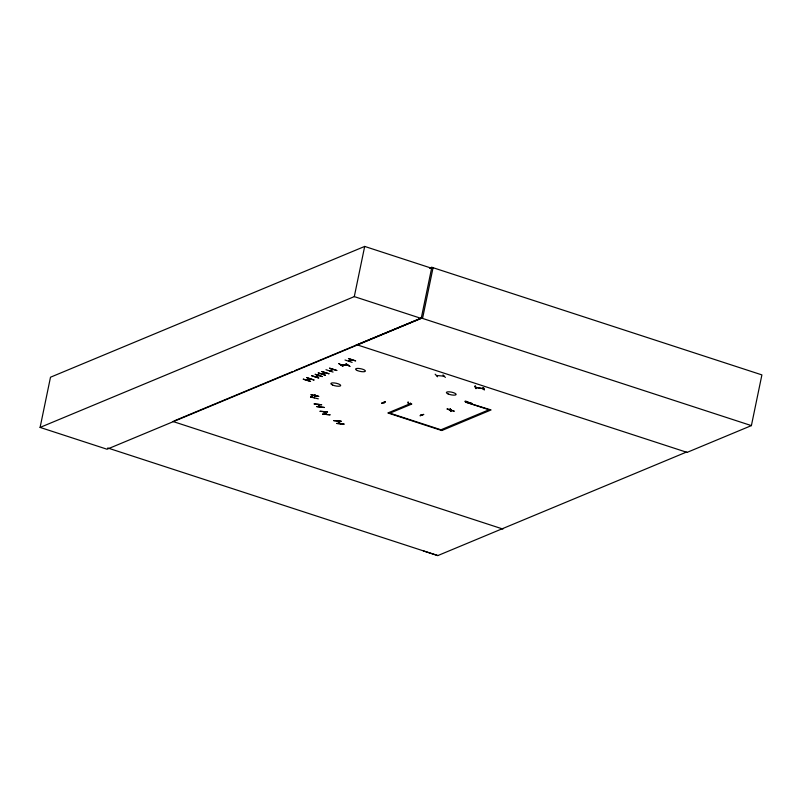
<?xml version="1.0" encoding="UTF-8"?>
<svg xmlns="http://www.w3.org/2000/svg" width="802" height="802" viewBox="0 0 802 802"><rect width="100%" height="100%" fill="white"/><g stroke="black" fill="none" stroke-linecap="round" stroke-linejoin="round"><path stroke-width="1.2" d="M313.943 380.038L306.885 377.612M313.983 379.958L306.845 377.722M322.173 376.609L315.076 374.293L322.214 376.489M328.86 373.722L321.722 371.526L329.01 373.762M329.532 368.208L336.78 370.484M329.682 368.198L336.77 370.484M348.429 358.594L355.657 360.91L348.569 358.554M336.81 423.346L344.238 424.138L336.94 423.536M316.71 406.544L324.269 407.506M322.705 414.083L330.173 414.824L322.705 414.103M311.066 394.554L318.855 396.419L310.986 394.945M356.208 344.539L687.073 452.388L751.394 425.611L761.9 374.895L431.807 267.297L421.22 318.424L107.027 449.23L40.1 427.416L50.496 377.221L364.689 246.425L431.616 268.239M318.163 375.547L318.655 374.674L318.484 375.627M318.725 375.516L318.865 374.775M314.885 395.025L315.076 396.008L314.845 395.015M315.216 395.115L314.284 397.882L314.725 395.737M40.1 427.416L354.294 296.61L364.689 246.425M433.02 267.858L422.714 317.632L356.99 344.79L421.311 318.013L751.394 425.611M489.03 409.772L465.381 402.063L491.055 409.952L441.792 430.544L387.877 412.97L410.403 403.596L410.534 402.975M449.421 410.223L450.273 410.373L450.253 409.501L449.421 410.223L449.651 409.501M450.664 411.446L450.112 408.769M450.133 410.363L450.253 409.501M466.032 401.792L466.162 401.17M482.694 388.649L482.984 387.837L482.804 388.679M310.524 397.01L318.314 398.835M303.306 379.196L310.595 381.431L303.326 379.145M311.547 375.747L318.825 378.003L311.707 375.637M318.193 372.98L325.472 375.236L318.374 372.83M325.973 369.722L333.061 372.058M345.02 360.008L352.128 362.384M454.183 411.115L446.945 408.91L454.022 411.205M314.133 403.867L321.732 404.769L314.264 404.028M327.517 411.917L320.168 411.356M341.071 421.18L333.772 420.609M341.211 421.271L333.752 420.649M339.045 363.537L343.066 366.344L338.695 363.617M437.521 376.78L435.145 374.183M381.983 403.296L385.371 401.912M474.974 386.173L476.057 388.629L475.406 386.263M475.626 388.539L475.025 386.153M476.027 388.519L475.315 386.193M408.068 402.073L408.719 404.509L408.118 402.153M310.494 378.945L307.276 380.298M315.186 376.79L318.504 375.406M321.833 374.023L325.151 372.639M329.602 370.785L332.92 369.411M348.489 361.171L351.657 359.797M351.436 359.948L352.078 359.908L348.76 361.04M450.534 409.972L451.145 409.922M483.546 388.8L475.736 387.396L483.536 388.709M408.408 403.296L409.301 403.526L408.449 403.396M429.511 268.249L431.807 267.297M173.984 420.98L292.529 371.617M294.835 370.664L355.837 345.271M310.224 378.835L306.955 380.218M389.912 413.15L411.787 404.048L410.403 403.596M440.95 429.792L489.671 409.501M423.426 550.924L437.822 555.575L686.301 452.138L687.073 452.388M421.06 414.814L421.772 415.055M423.486 414.343L420.017 415.767L423.797 414.474M317.873 404.419L320.249 406.955M320.509 406.985L318.254 404.469M323.777 411.747L326.123 414.303M326.404 414.313L324.158 411.807M340.99 364.93L347.747 365.09M347.807 365.191L341.131 365.04M325.081 372.649L322.153 374.103M329.883 370.895L333.131 369.501M315.507 376.87L318.745 375.486M337.993 421.331L337.401 421.09L340.299 423.707M436.529 375.496L437.341 375.577M384.419 402.975L383.747 402.744M421.611 415.105L421 414.895M443.717 376.118L436.599 375.516M349.812 366.484L345.883 363.687L349.893 366.414M443.015 374.875L445.351 377.451M316.71 406.614L324.269 407.446M320.028 411.215L327.497 411.947M443.356 376.218L443.867 376.138M483.636 387.587L484.308 390.013L483.225 387.577M314.424 395.246L316.66 395.717M310.585 396.689L312.83 397.15M310.575 396.729L312.82 397.201M337.692 421.09L340.529 423.677M354.294 296.61L421.22 318.424M388.529 412.699L442.443 430.273M172.831 421.451L502.924 529.059M107.739 447.977L437.822 555.575M450.413 409.2L451.005 411.536M450.062 409.09L450.694 411.466M465.1 401.271L472.318 403.627L465.11 401.311M385.05 401.832L381.642 403.256L385.08 401.832M332.609 385.03A5.002 1.373 11.7 0 0 340.609 385.732A5.002 1.373 11.7 0 0 334.123 382.925A5.002 1.373 11.7 0 0 332.609 385.03M357.341 370.544A5.002 1.373 11.7 0 0 365.331 371.256A5.002 1.373 11.7 0 0 358.855 368.439A5.002 1.373 11.7 0 0 357.341 370.544M448.107 393.942A4.982 1.373 11.7 0 0 456.067 394.644A4.982 1.373 11.7 0 0 449.611 391.847A4.982 1.373 11.7 0 0 448.107 393.942"/></g></svg>
